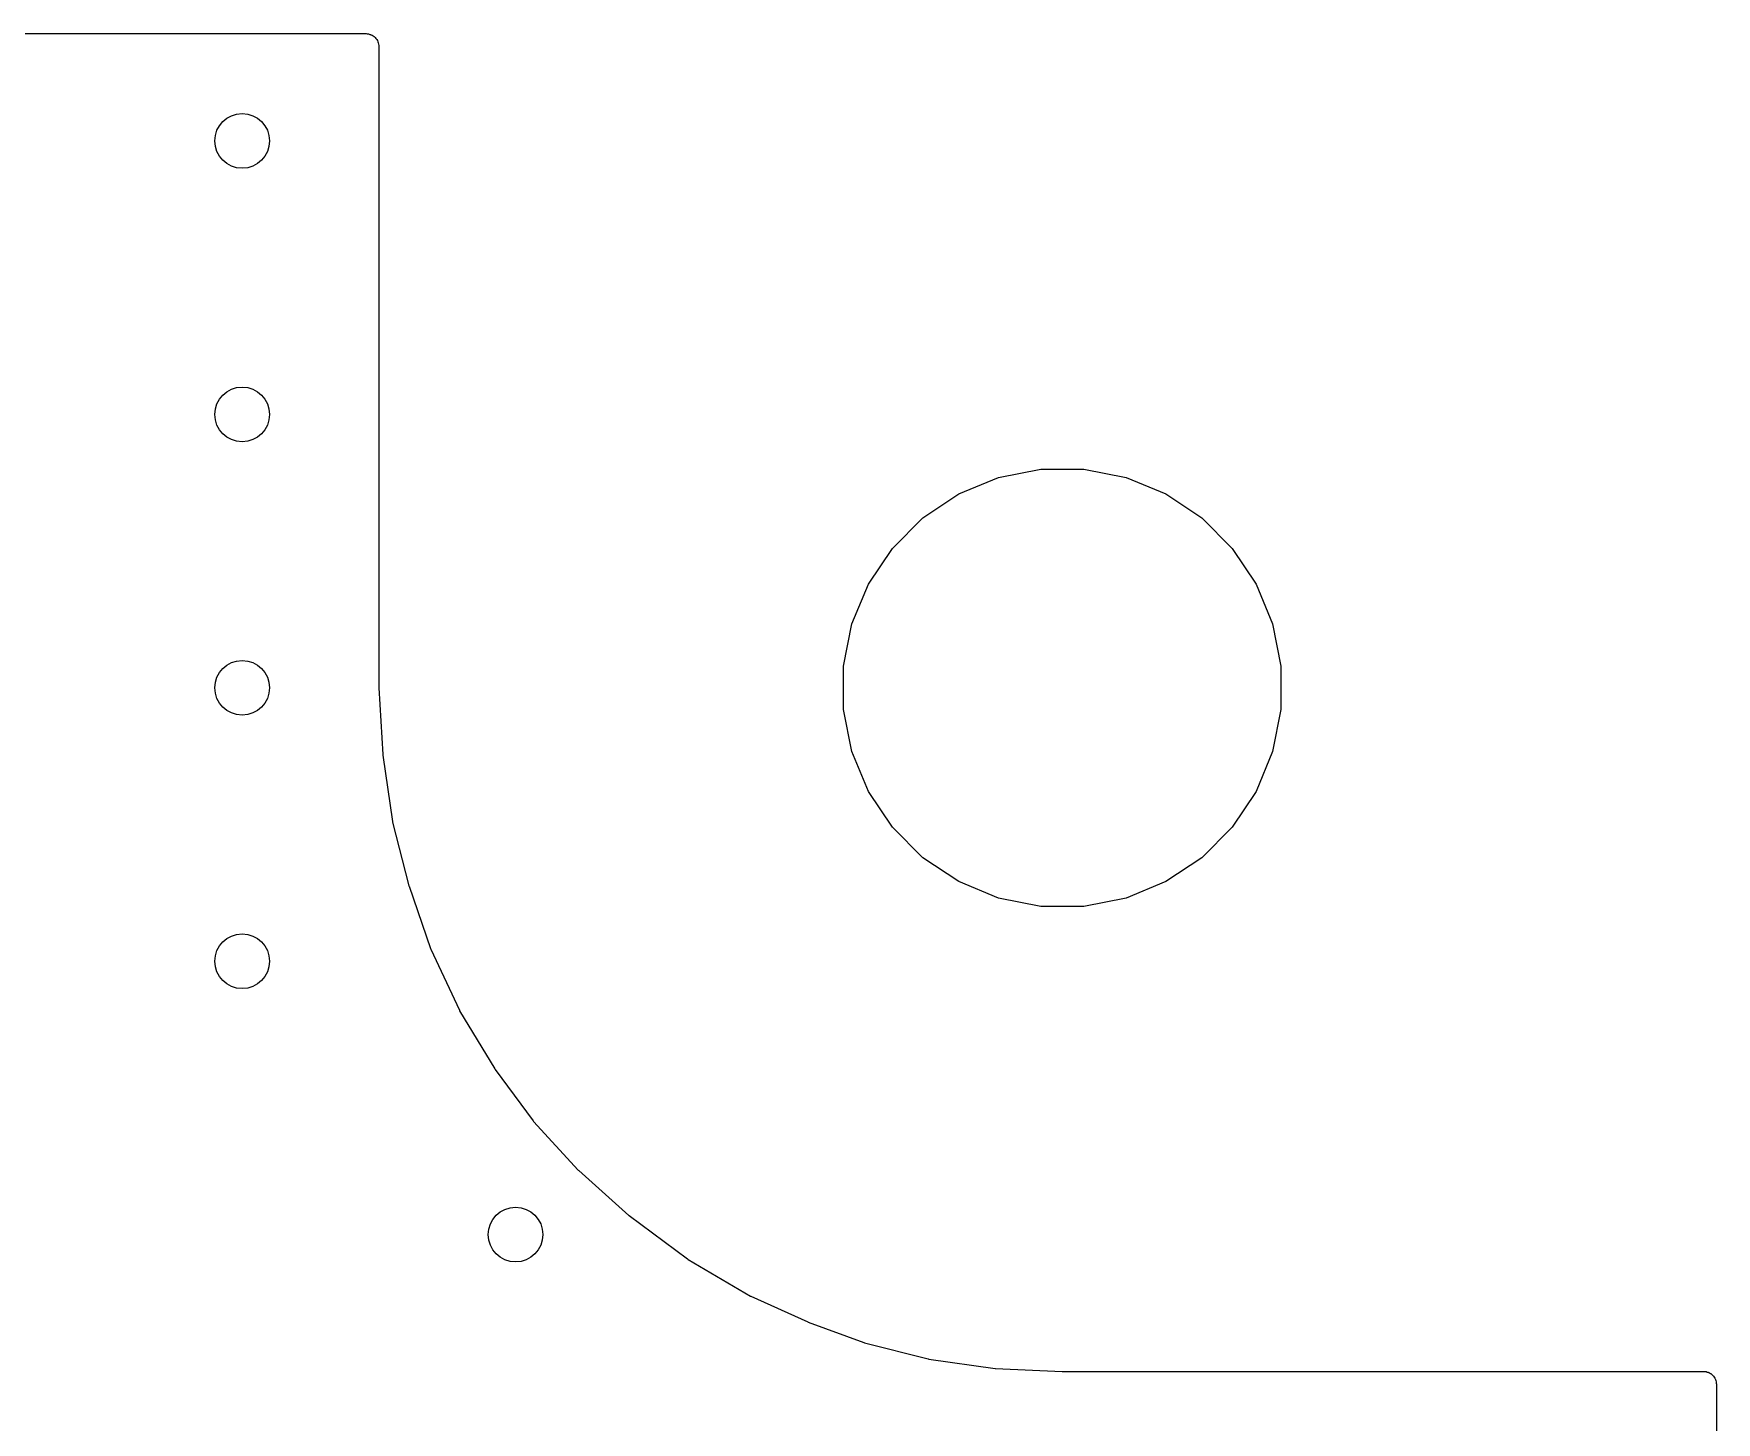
# Model space of a CAD drawing. Extents: x 100.2 to 129.8, y -164.8 to -95.2.
# Drawn here: x 117.47 to 129.78, y -105.37 to -95.22 of the extents above; entities that cross this region are included whole.
import ezdxf

# ---------------------------------------------------------------- set-up
doc = ezdxf.new("R2010")
doc.units = 0
doc.layers.add('BLACK', color=7, linetype='CONTINUOUS')

msp = doc.modelspace()

# ---------------------------------------------------------------- linework, layer by layer
at = {"layer": 'BLACK', "linetype": 'CONTINUOUS'}
for p, q in [((110.095, -95.215), (119.905, -95.215)), ((119.905, -95.215), (119.906, -95.215)), ((119.906, -95.215), (119.906, -95.215)), ((119.906, -95.215), (119.906, -95.215)), ((119.906, -95.215), (119.906, -95.215)), ((119.906, -95.215), (119.915, -95.216)), ((119.915, -95.216), (119.924, -95.217)), ((119.924, -95.217), (119.924, -95.217)), ((119.924, -95.217), (119.925, -95.217)), ((119.925, -95.217), (119.933, -95.22)), ((119.933, -95.22), (119.942, -95.222)), ((119.942, -95.222), (119.942, -95.223)), ((119.942, -95.223), (119.942, -95.223)), ((119.942, -95.223), (119.95, -95.227)), ((119.95, -95.227), (119.958, -95.231)), ((119.958, -95.231), (119.958, -95.231)), ((119.958, -95.231), (119.959, -95.232)), ((119.959, -95.232), (119.966, -95.237)), ((119.966, -95.237), (119.972, -95.243)), ((119.972, -95.243), (119.973, -95.243)), ((119.973, -95.243), (119.973, -95.243)), ((119.973, -95.243), (119.979, -95.251)), ((119.979, -95.251), (119.984, -95.257)), ((119.984, -95.257), (119.984, -95.258)), ((119.984, -95.258), (119.984, -95.258)), ((119.984, -95.258), (119.989, -95.266)), ((119.989, -95.266), (119.993, -95.274)), ((119.993, -95.274), (119.993, -95.274)), ((119.993, -95.274), (119.993, -95.274)), ((119.993, -95.274), (119.996, -95.283)), ((119.996, -95.283), (119.998, -95.291)), ((119.998, -95.291), (119.998, -95.292)), ((119.998, -95.292), (119.998, -95.292)), ((119.998, -95.292), (119.999, -95.301)), ((119.999, -95.301), (120, -95.31)), ((120, -95.31), (120, -99.999)), ((124.242, -98.582), (124.533, -98.462)), ((124.533, -98.462), (124.842, -98.4)), ((124.842, -98.4), (125.158, -98.4)), ((125.158, -98.4), (125.467, -98.462)), ((125.467, -98.462), (125.758, -98.582)), ((123.98, -98.757), (124.242, -98.582)), ((125.758, -98.582), (126.02, -98.757)), ((123.757, -98.98), (123.98, -98.757)), ((126.02, -98.757), (126.243, -98.98)), ((123.582, -99.242), (123.757, -98.98)), ((126.243, -98.98), (126.418, -99.242)), ((123.461, -99.533), (123.582, -99.242)), ((126.418, -99.242), (126.539, -99.533)), ((123.4, -99.842), (123.461, -99.533)), ((126.539, -99.533), (126.6, -99.842)), ((123.4, -100.158), (123.4, -99.842)), ((126.6, -99.842), (126.6, -100.158)), ((120, -99.999), (120, -100.001)), ((120, -100.001), (120.03, -100.488)), ((123.461, -100.467), (123.4, -100.158)), ((126.6, -100.158), (126.539, -100.467)), ((120.03, -100.488), (120.03, -100.492)), ((120.03, -100.492), (120.1, -100.977)), ((123.582, -100.758), (123.461, -100.467)), ((126.539, -100.467), (126.418, -100.758)), ((123.757, -101.02), (123.582, -100.758)), ((126.418, -100.758), (126.243, -101.02)), ((120.1, -100.977), (120.101, -100.982)), ((120.101, -100.982), (120.22, -101.448)), ((123.98, -101.243), (123.757, -101.02)), ((126.243, -101.02), (126.02, -101.243)), ((124.242, -101.418), (123.98, -101.243)), ((126.02, -101.243), (125.758, -101.418)), ((124.533, -101.539), (124.242, -101.418)), ((125.758, -101.418), (125.467, -101.539)), ((120.22, -101.448), (120.221, -101.452)), ((120.221, -101.452), (120.379, -101.908)), ((124.842, -101.6), (124.533, -101.539)), ((125.467, -101.539), (125.158, -101.6)), ((125.158, -101.6), (124.842, -101.6)), ((120.379, -101.908), (120.381, -101.912)), ((120.381, -101.912), (120.589, -102.358)), ((120.589, -102.358), (120.591, -102.362)), ((120.591, -102.362), (120.849, -102.788)), ((120.849, -102.788), (120.851, -102.792)), ((120.851, -102.792), (121.128, -103.168)), ((121.128, -103.168), (121.132, -103.172)), ((121.132, -103.172), (121.458, -103.528)), ((121.458, -103.528), (121.462, -103.532)), ((121.462, -103.532), (121.828, -103.859)), ((121.828, -103.859), (121.832, -103.861)), ((121.832, -103.861), (122.258, -104.178)), ((122.258, -104.178), (122.262, -104.181)), ((122.262, -104.181), (122.718, -104.449)), ((122.718, -104.449), (122.722, -104.451)), ((122.722, -104.451), (123.138, -104.639)), ((123.138, -104.639), (123.142, -104.641)), ((123.142, -104.641), (123.548, -104.789)), ((123.548, -104.789), (123.552, -104.791)), ((123.552, -104.791), (124.018, -104.909)), ((124.018, -104.909), (124.023, -104.91)), ((124.023, -104.91), (124.508, -104.98)), ((124.508, -104.98), (124.512, -104.98)), ((124.512, -104.98), (124.999, -105)), ((124.999, -105), (125.001, -105)), ((125.001, -105), (129.69, -105)), ((129.69, -105), (129.691, -105)), ((129.691, -105), (129.691, -105)), ((129.691, -105), (129.691, -105)), ((129.691, -105), (129.691, -105)), ((129.691, -105), (129.7, -105.001)), ((129.7, -105.001), (129.709, -105.002)), ((129.709, -105.002), (129.709, -105.002)), ((129.709, -105.002), (129.71, -105.002)), ((129.71, -105.002), (129.718, -105.005)), ((129.718, -105.005), (129.727, -105.007)), ((129.727, -105.007), (129.727, -105.008)), ((129.727, -105.008), (129.727, -105.008)), ((129.727, -105.008), (129.735, -105.012)), ((129.735, -105.012), (129.743, -105.016)), ((129.743, -105.016), (129.743, -105.016)), ((129.743, -105.016), (129.744, -105.017)), ((129.744, -105.017), (129.751, -105.022)), ((129.751, -105.022), (129.757, -105.028)), ((129.757, -105.028), (129.758, -105.028)), ((129.758, -105.028), (129.758, -105.029)), ((129.758, -105.029), (129.764, -105.036)), ((129.764, -105.036), (129.769, -105.042)), ((129.769, -105.042), (129.769, -105.043)), ((129.769, -105.043), (129.769, -105.043)), ((129.769, -105.043), (129.774, -105.051)), ((129.774, -105.051), (129.778, -105.059)), ((129.778, -105.059), (129.778, -105.059)), ((129.778, -105.059), (129.778, -105.059)), ((129.778, -105.059), (129.781, -105.068)), ((129.781, -105.068), (129.783, -105.077)), ((129.783, -105.077), (129.783, -105.077)), ((129.783, -105.077), (129.783, -105.077)), ((129.783, -105.077), (129.784, -105.086)), ((129.784, -105.086), (129.785, -105.095)), ((129.785, -105.095), (129.785, -110.907))]:
    msp.add_line(p, q, dxfattribs=at)
at = {"layer": 'BLACK'}
for centre in [(119, -96), (119, -98), (119, -100), (119, -102), (121, -104)]:
    msp.add_circle(centre, 0.2, dxfattribs=at)

doc.saveas('drawing.dxf')
